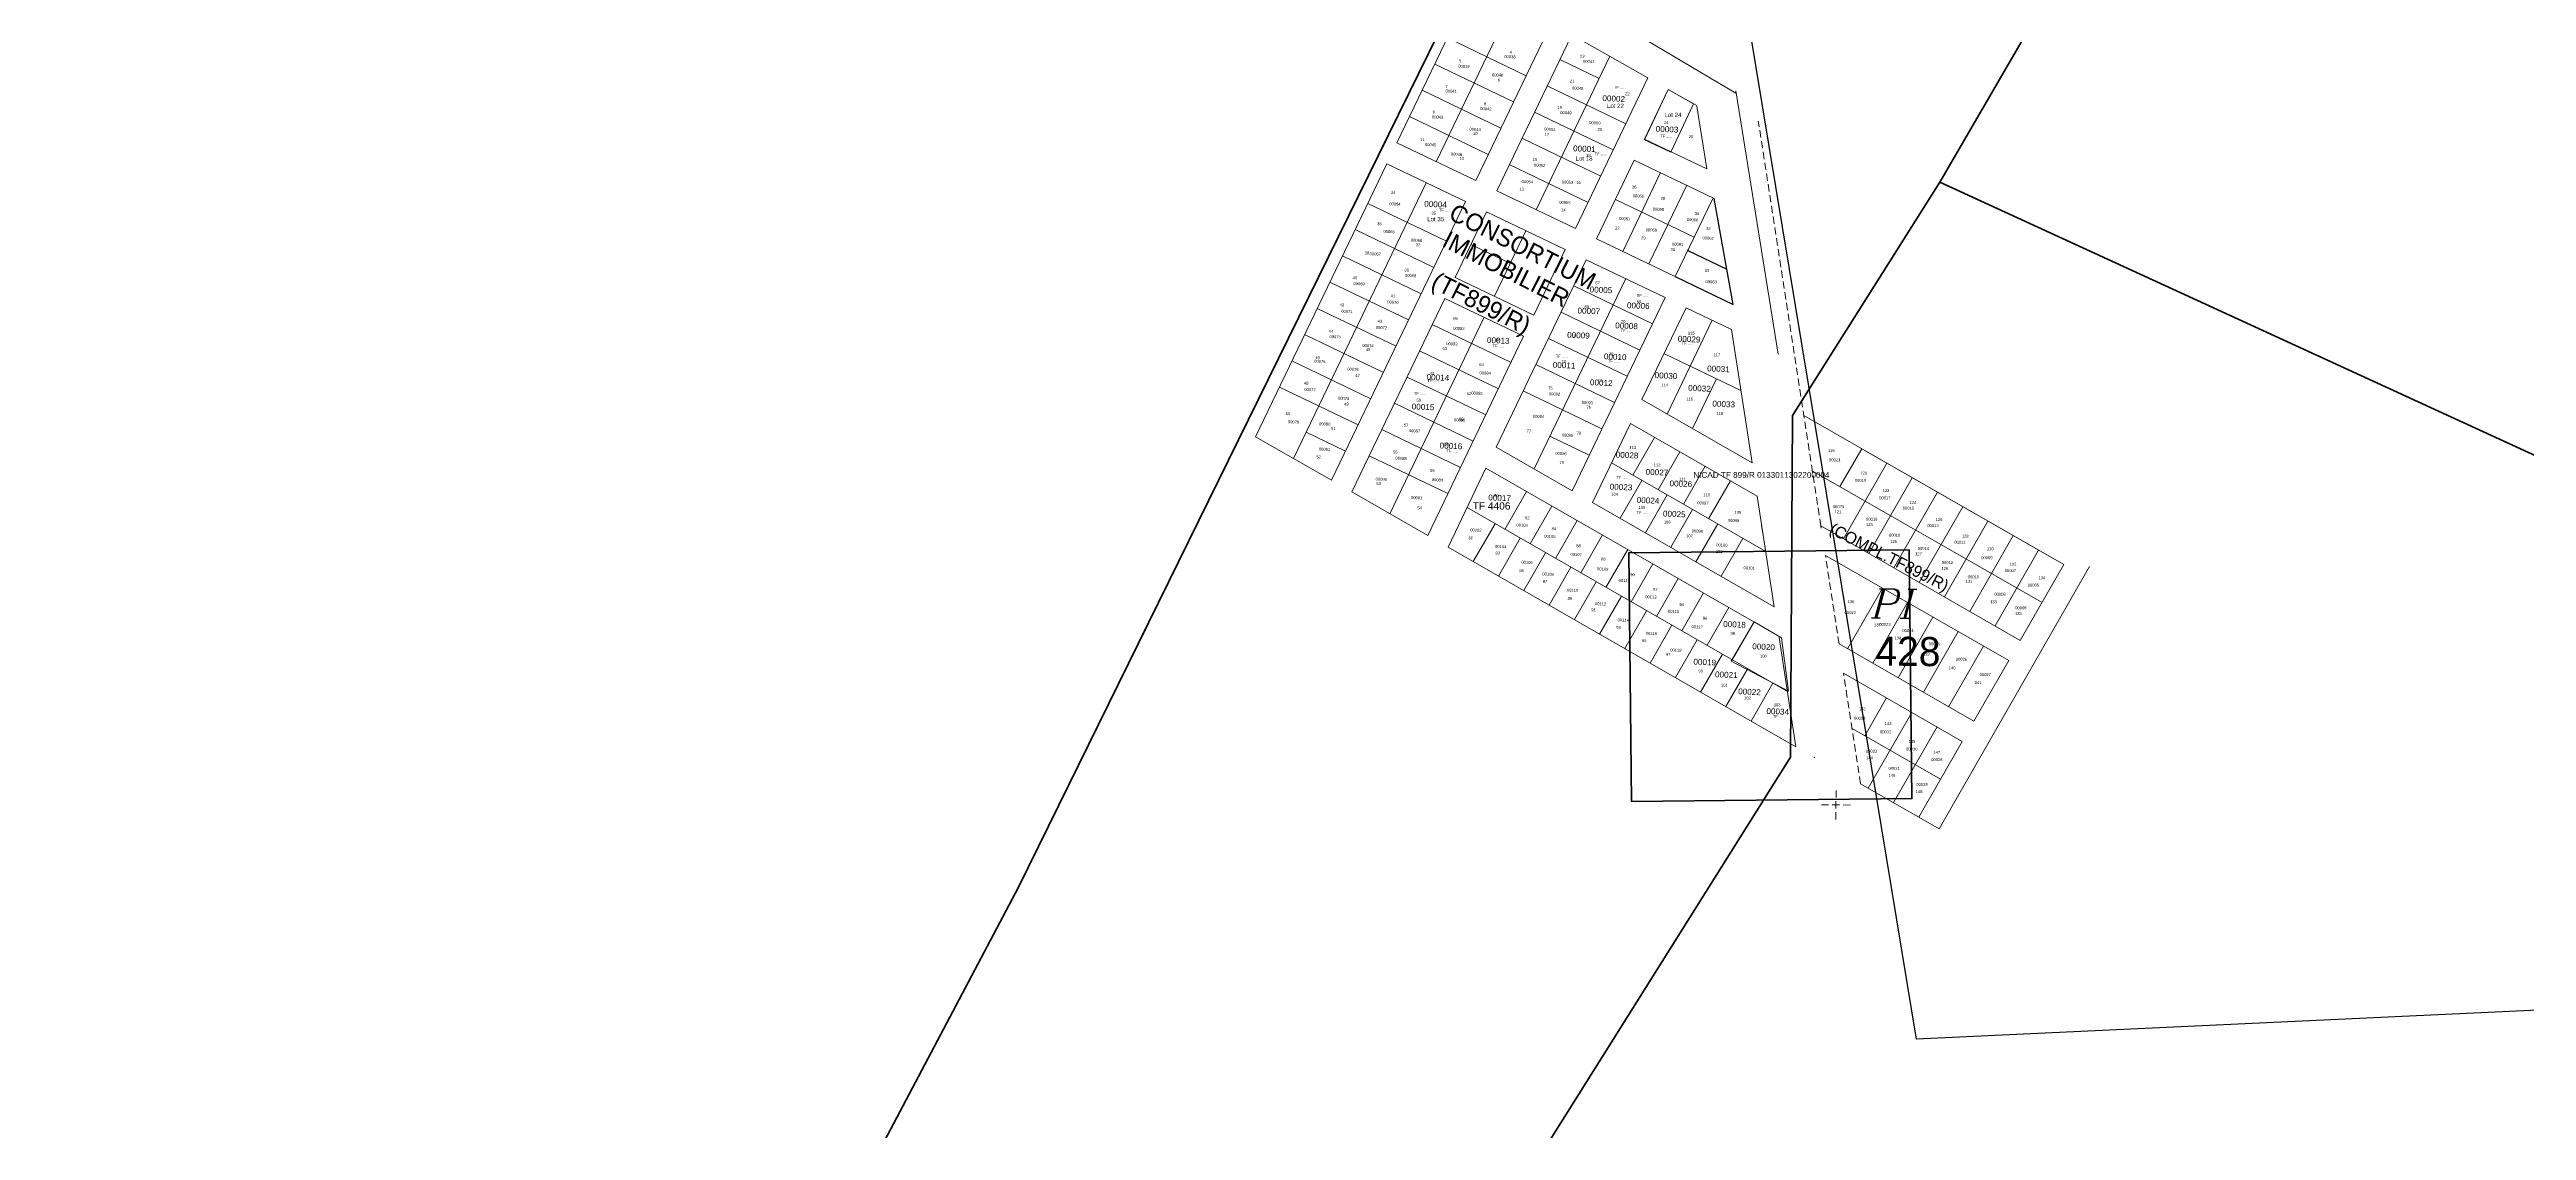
# Model space of a CAD drawing. Header units: metres. Extents: x 251686 to 255059, y 1627526 to 1631912.
# Drawn here: x 251802 to 252652, y 1629820 to 1630191 of the extents above; entities that cross this region are included whole.
import ezdxf
from ezdxf.enums import TextEntityAlignment as Align

# ---------------------------------------------------------------- set-up
doc = ezdxf.new("R2010")
doc.units = ezdxf.units.M
doc.header["$MEASUREMENT"] = 0
doc.linetypes.add('HIDDEN', pattern=[3.75, 2.5, -1.25])
for name, color, linetype, lineweight in [('17 Février 2020', 7, 'Continuous', 0), ('limites_communes_2025', 7, 'Continuous', 0), ('Numero_TF', 7, 'Continuous', 0), ('Numéro_TF', 7, 'Continuous', 0)]:
    doc.layers.add(name, color=color, linetype=linetype, lineweight=lineweight)
for name, color, linetype in [('A_revoir_niveau_0', 7, 'Continuous'), ('historique_numero_parcelle', 7, 'Continuous'), ('limites_parcelles', 7, 'Continuous'), ('limites_sections', 7, 'Continuous'), ('limites_tf', 7, 'Continuous'), ('numero_parcelle', 7, 'Continuous'), ('toponymie', 7, 'Continuous')]:
    doc.layers.add(name, color=color, linetype=linetype)
doc.styles.add('Style-Arial', font='arial.ttf')
doc.styles.add('Style-FANCY', font='times.ttf')
doc.styles.add('Style-ITALICS', font='ITALICS.shx')
doc.styles.add('Style-txt', font='txt.shx')
doc.styles.add('Style-WORKING', font='WORKING.shx')

msp = doc.modelspace()

# ---------------------------------------------------------------- linework, layer by layer
at = {"layer": '17 Février 2020', "color": 1, "linetype": 'Continuous', "lineweight": 13}
msp.add_3dface([(252386.814, 1629994.335), (252396.282, 1629988.887), (252398.683, 1629970.523), (252378.984, 1629980.808)], dxfattribs=at)
at = {"layer": 'A_revoir_niveau_0', "color": 30, "linetype": 'Continuous', "lineweight": 0}
for p, q in [((252380.518476, 1630175.942141), (252296.46883, 1630225.917835)), ((252395.148666, 1630086.306506), (252380.52688, 1630176.742097))]:
    msp.add_line(p, q, dxfattribs=at)
at = {"layer": 'A_revoir_niveau_0', "color": 7, "linetype": 'Continuous', "lineweight": 13}
for p, q in [((252264.222547, 1630158.901135), (252291.098803, 1630214.773015)), ((252277.739937, 1630152.398815), (252304.182705, 1630207.369535)), ((252291.257327, 1630145.896496), (252317.266607, 1630199.966056)), ((252281.562067, 1630194.947509), (252308.596847, 1630181.942869)), ((252298.466602, 1630142.428592), (252324.244688, 1630196.017534)), ((252311.983992, 1630135.926272), (252337.32859, 1630188.614054)), ((252324.244688, 1630196.017534), (252350.412492, 1630181.210575)), ((252277.227187, 1630185.935916), (252304.261967, 1630172.931276)), ((252320.141002, 1630187.486559), (252333.658392, 1630180.984239)), ((252325.501382, 1630129.423952), (252350.412492, 1630181.210575)), ((252272.892307, 1630176.924322), (252299.927087, 1630163.919682)), ((252315.806122, 1630178.474965), (252342.840902, 1630165.470325)), ((252349.183201, 1630160.200103), (252357.390574, 1630177.262053)), ((252357.390574, 1630177.262053), (252367.187677, 1630171.718397)), ((252367.221852, 1630171.497174), (252370.555229, 1630149.919437)), ((252268.557427, 1630167.912729), (252295.592207, 1630154.908089)), ((252311.471242, 1630169.463372), (252338.506022, 1630156.458732)), ((252264.222547, 1630158.901135), (252291.257327, 1630145.896496)), ((252307.136362, 1630160.451778), (252334.171142, 1630147.447138)), ((252349.183201, 1630160.200103), (252370.555229, 1630149.919437)), ((252215.670012, 1630057.967383), (252260.754643, 1630151.691861)), ((252260.754643, 1630151.691861), (252287.789423, 1630138.687221)), ((252302.801482, 1630151.440185), (252329.836262, 1630138.435545)), ((252332.710657, 1630125.956048), (252345.715297, 1630152.990828)), ((252341.72225, 1630121.621168), (252354.72689, 1630148.655948)), ((252345.715297, 1630152.990828), (252373.16461, 1630139.786783)), ((252228.714122, 1630050.481182), (252274.272033, 1630145.189541)), ((252241.758233, 1630042.994981), (252287.789423, 1630138.687221)), ((252281.245432, 1630125.083203), (252254.210652, 1630138.087842)), ((252298.466602, 1630142.428592), (252325.501382, 1630129.423952)), ((252339.212977, 1630139.473438), (252366.247757, 1630126.468798)), ((252350.733844, 1630117.286288), (252363.738484, 1630144.321068)), ((252359.745437, 1630112.951408), (252372.750077, 1630139.986188)), ((252276.910552, 1630116.071609), (252249.875772, 1630129.076249)), ((252284.161498, 1630112.690333), (252294.998698, 1630135.219317)), ((252294.998698, 1630135.219317), (252322.033478, 1630122.214677)), ((252303.175468, 1630117.414994), (252289.580098, 1630123.954825)), ((252297.678888, 1630106.188013), (252308.516088, 1630128.716997)), ((252311.196278, 1630099.685693), (252322.033478, 1630122.214677)), ((252332.710657, 1630125.956048), (252377.592358, 1630104.366438)), ((252364.080317, 1630121.963001), (252375.740482, 1630116.354069)), ((252272.575672, 1630107.060016), (252245.540892, 1630120.064656)), ((252284.161498, 1630112.690333), (252311.196278, 1630099.685693)), ((252298.276292, 1630054.371944), (252329.242753, 1630118.746773)), ((252311.320402, 1630046.885743), (252342.760143, 1630112.244453)), ((252329.242753, 1630118.746773), (252356.277533, 1630105.742133)), ((252268.240792, 1630098.048422), (252241.206012, 1630111.053062)), ((252248.715092, 1630039.002341), (252280.693594, 1630105.481059)), ((252280.693594, 1630105.481059), (252307.728374, 1630092.476419)), ((252324.364512, 1630039.399542), (252356.277533, 1630105.742133)), ((252324.907873, 1630109.73518), (252351.942653, 1630096.73054)), ((252263.905912, 1630089.036829), (252236.871132, 1630102.041469)), ((252261.759202, 1630031.51614), (252294.210984, 1630098.978739)), ((252276.358714, 1630096.469465), (252303.393494, 1630083.464825)), ((252320.572993, 1630100.723586), (252347.607773, 1630087.718946)), ((252348.314728, 1630070.733652), (252363.486808, 1630102.274229)), ((252357.010801, 1630065.742852), (252372.498401, 1630097.939349)), ((252363.486808, 1630102.274229), (252379.073859, 1630094.776332)), ((252259.571032, 1630080.025236), (252232.536252, 1630093.029875)), ((252272.023834, 1630087.457872), (252299.058614, 1630074.453232)), ((252274.803312, 1630024.029939), (252307.728374, 1630092.476419)), ((252316.238113, 1630091.711993), (252343.272893, 1630078.707353)), ((252382.314642, 1630073.797977), (252355.900768, 1630086.503941)), ((252379.073859, 1630094.776332), (252386.141754, 1630049.024183)), ((252255.236152, 1630071.013642), (252228.201372, 1630084.018282)), ((252267.688954, 1630078.446278), (252294.723734, 1630065.441638)), ((252311.903233, 1630082.700399), (252338.938013, 1630069.695759)), ((252365.706875, 1630060.752051), (252373.923955, 1630077.834181)), ((252250.901272, 1630062.002049), (252223.866492, 1630075.006689)), ((252263.354074, 1630069.434685), (252290.388854, 1630056.430045)), ((252307.568353, 1630073.688806), (252334.603133, 1630060.684166)), ((252386.141754, 1630049.024183), (252348.314728, 1630070.733652)), ((252331.321371, 1630035.406902), (252344.360414, 1630062.5132)), ((252387.919905, 1630037.513787), (252344.360414, 1630062.5132)), ((252493.153921, 1630014.014049), (252403.885004, 1630065.246753)), ((252241.758233, 1630042.994981), (252215.670061, 1630057.967354)), ((252246.566392, 1630052.990455), (252233.049002, 1630059.492775)), ((252259.019194, 1630060.423092), (252286.053974, 1630047.418452)), ((252324.364512, 1630039.399542), (252298.276292, 1630054.371944)), ((252316.750863, 1630058.174893), (252330.268253, 1630051.672573)), ((252352.679501, 1630057.738757), (252345.213052, 1630044.729063)), ((252361.352631, 1630052.761125), (252353.886182, 1630039.751431)), ((252416.302923, 1630040.825137), (252423.768886, 1630053.83511)), ((252489.748985, 1630015.968191), (252424.67723, 1630053.313799)), ((252254.684314, 1630051.411498), (252281.719094, 1630038.406858)), ((252281.760171, 1630020.037299), (252294.799214, 1630047.143597)), ((252395.346773, 1629989.43792), (252294.799214, 1630047.143597)), ((252390.851563, 1630018.536471), (252337.840892, 1630048.960051)), ((252370.02576, 1630047.783492), (252362.559311, 1630034.773798)), ((252485.687958, 1630001.004076), (252406.814668, 1630046.270582)), ((252417.508788, 1630022.835265), (252432.442015, 1630048.857478)), ((252426.182104, 1630017.857956), (252441.115145, 1630043.879845)), ((252274.803312, 1630024.029939), (252248.715092, 1630039.002341)), ((252308.755835, 1630039.133693), (252301.289386, 1630026.123999)), ((252393.783222, 1629999.559155), (252331.321371, 1630035.406902)), ((252348.328262, 1630042.9412), (252340.861813, 1630029.931506)), ((252357.001392, 1630037.963567), (252349.534943, 1630024.953873)), ((252378.698889, 1630042.80586), (252371.232441, 1630029.796165)), ((252387.919905, 1630037.513787), (252393.783222, 1629999.559155)), ((252434.855419, 1630012.880647), (252449.788274, 1630038.902212)), ((252398.278431, 1629970.460604), (252288.279692, 1630033.590448)), ((252297.899749, 1630028.06936), (252290.4333, 1630015.059666)), ((252317.428965, 1630034.156061), (252309.962516, 1630021.146367)), ((252326.102094, 1630029.178428), (252318.635645, 1630016.168734)), ((252365.674521, 1630032.985935), (252358.208072, 1630019.976241)), ((252374.347651, 1630028.008302), (252366.881202, 1630014.998608)), ((252389.370534, 1630027.498505), (252390.851563, 1630018.536471)), ((252409.735034, 1630027.299747), (252409.846471, 1630026.578388)), ((252478.221995, 1629987.994104), (252409.744332, 1630027.294411)), ((252443.528734, 1630007.903338), (252458.461404, 1630033.92458)), ((252452.202049, 1630002.92603), (252467.134533, 1630028.946947)), ((252401.211681, 1629951.482375), (252281.760171, 1630020.037299)), ((252306.572879, 1630023.091728), (252299.10643, 1630010.082033)), ((252334.775223, 1630024.200795), (252327.308775, 1630011.191101)), ((252343.448353, 1630019.223163), (252335.981904, 1630006.213469)), ((252383.02078, 1630023.03067), (252375.554331, 1630010.020975)), ((252460.875365, 1629997.948721), (252475.807663, 1630023.969315)), ((252469.54868, 1629992.971412), (252484.480792, 1630018.991682)), ((252315.246008, 1630018.114095), (252307.779559, 1630005.104401)), ((252323.919137, 1630013.136462), (252316.452689, 1630000.126768)), ((252352.121482, 1630014.24553), (252344.655033, 1630001.235836)), ((252474.240148, 1629981.055451), (252411.306819, 1630017.173786)), ((252450.332636, 1629923.321963), (252502.009116, 1630013.371915)), ((252478.221995, 1629987.994104), (252493.153921, 1630014.014049)), ((252332.592267, 1630008.15883), (252325.125818, 1629995.149136)), ((252341.265396, 1630003.181197), (252333.798947, 1629990.171503)), ((252360.794612, 1630009.267898), (252353.328163, 1629996.258204)), ((252369.467741, 1630004.290265), (252362.001292, 1629991.280571)), ((252418.934447, 1629985.137218), (252430.873572, 1630005.941995)), ((252349.938526, 1629998.203565), (252342.472077, 1629985.193871)), ((252358.611655, 1629993.225932), (252351.145206, 1629980.216238)), ((252378.140871, 1629999.312633), (252370.674422, 1629986.302938)), ((252386.814, 1629994.335), (252379.347551, 1629981.325306)), ((252427.607762, 1629980.159909), (252439.546887, 1630000.964686)), ((252436.281077, 1629975.1826), (252448.220202, 1629995.987377)), ((252367.284785, 1629988.2483), (252359.818336, 1629975.238605)), ((252395.409269, 1629989.033369), (252401.210089, 1629951.483288)), ((252462.301023, 1629960.250674), (252415.992153, 1629986.825696)), ((252444.954392, 1629970.205292), (252456.893518, 1629991.010069)), ((252453.627708, 1629965.227983), (252465.566833, 1629986.03276)), ((252375.957914, 1629983.270667), (252368.491465, 1629970.260973)), ((252384.631043, 1629978.293034), (252377.164594, 1629965.28334)), ((252458.319176, 1629953.312022), (252417.554594, 1629976.705373)), ((252462.301023, 1629960.250674), (252474.240148, 1629981.055451)), ((252393.304173, 1629973.315402), (252385.837724, 1629960.305708)), ((252424.833267, 1629955.233975), (252432.29923, 1629968.243948)), ((252426.040619, 1629937.246694), (252440.972545, 1629963.266639)), ((252450.853213, 1629940.302049), (252420.484171, 1629957.729768)), ((252434.713935, 1629932.269385), (252449.645861, 1629958.289331)), ((252443.38725, 1629927.292076), (252458.319176, 1629953.312022)), ((252450.332636, 1629923.321963), (252423.411105, 1629938.771277))]:
    msp.add_line(p, q, dxfattribs=at)
at = {"layer": 'A_revoir_niveau_0', "color": 7, "linetype": 'HIDDEN', "lineweight": 13}
for p, q in [((252409.744332, 1630027.294411), (252388.276696, 1630166.345697)), ((252415.992153, 1629986.825696), (252411.306819, 1630017.173786)), ((252423.413747, 1629938.754162), (252417.554594, 1629976.705373))]:
    msp.add_line(p, q, dxfattribs=at)
at = {"layer": 'A_revoir_niveau_0', "color": 30, "linetype": 'HIDDEN', "lineweight": 0}
for p, q in [((252414.889969, 1629926.497307), (252414.985019, 1629936.49686)), ((252409.920655, 1629931.538787), (252419.920208, 1629931.443737))]:
    msp.add_line(p, q, dxfattribs=at)
at = {"layer": 'A_revoir_niveau_0', "color": 7, "linetype": 'Continuous', "lineweight": 13}
msp.add_point((252407.553931, 1629947.85555), dxfattribs=at)
at = {"layer": 'limites_communes_2025', "color": 3, "lineweight": 80, "flags": 128}
msp.add_lwpolyline([(251886.3794, 1629062.4957), (251876.8544, 1629102.5801), (251829.6261, 1629166.874), (251801.6691, 1629193.1272), (251883.9356, 1629379.369), (252087.136, 1629813.948), (252134.3642, 1629903.2451), (252288.7489, 1630217.5707)], dxfattribs=at)
at = {"layer": 'limites_parcelles', "color": 7, "linetype": 'Continuous', "lineweight": 30}
for p, q in [((252379.652047, 1630103.375658, -0.000002), (252373.16461, 1630139.786783, -0.000002)), ((252364.080317, 1630121.963001, -0.000002), (252377.489568, 1630115.5127, -0.000002)), ((252359.745437, 1630112.951408, -0.000002), (252379.652047, 1630103.375658, -0.000002))]:
    msp.add_line(p, q, dxfattribs=at)
for p in [(252364.080317, 1630121.963001), (252364.080317, 1630121.963001, -0.000002)]:
    msp.add_point(p, dxfattribs=at)
at = {"layer": 'limites_parcelles', "color": 2, "linetype": 'Continuous', "lineweight": 40}
msp.add_3dface([(252440.110891, 1630019.053966), (252343.830821, 1630018.042494), (252344.727646, 1629932.675502), (252441.007716, 1629933.686975)], dxfattribs=at)
at = {"layer": 'limites_sections', "color": 112, "linetype": 'Continuous', "lineweight": 40, "flags": 128}
for points in [[(253271.082561, 1630189.80614), (253278.664905, 1630062.128606), (253370.894891, 1630071.745612), (253349.874626, 1629905.007271), (253292.368569, 1629875.259507), (253264.420561, 1629860.905626), (253283.218148, 1629825.843437), (253276.081556, 1629797.159611), (253264.682639, 1629775.428157), (253237.804257, 1629775.925126), (253235.595435, 1629794.865847), (253170.148154, 1629824.108553), (253140.065621, 1629837.233099), (253052.3, 1629847.28), (252785.968318, 1629991.31478), (252450.61003, 1630145.344805), (252531.297233, 1630284.326266), (252789.440449, 1630429.782946), (252981.389636, 1630375.006406), (253177.316609, 1630501.61916), (253238.792095, 1630544.179111), (253271.082561, 1630189.80614)], [(252399.356616, 1629947.880348), (252399.972203, 1630065.215659), (252450.61003, 1630145.344805), (252785.968318, 1629991.31478), (253052.295758, 1629847.292297), (253000.111276, 1629763.48946), (252919.318325, 1629642.675214), (252916.992415, 1629556.866458), (252794.477866, 1629392.616183), (252770.730849, 1629406.43238), (252527.008235, 1629543.961569), (252247.281979, 1629705.6787), (252399.356616, 1629947.880348)]]:
    msp.add_lwpolyline(points, close=True, dxfattribs=at)
at = {"layer": 'limites_tf', "color": 5, "linetype": 'Continuous', "lineweight": 30, "flags": 128}
msp.add_lwpolyline([(252410.039695, 1630048.286543), (252358.306106, 1630362.229548), (252398.2866, 1630445.3774), (252401.490278, 1630452.27289), (252938.410442, 1630558.674201), (253024.849142, 1629955.522887), (252896.316732, 1629872.198515), (252442.549994, 1629851.094143), (252410.039695, 1630048.286543)], close=True, dxfattribs=at)
at = {"layer": 'limites_tf', "color": 1, "linetype": 'Continuous', "lineweight": 0}
msp.add_3dface([(252357.390574, 1630177.262053), (252366.083006, 1630172.261391), (252358.244489, 1630155.66891), (252349.199486, 1630159.940809)], dxfattribs=at)

# ---------------------------------------------------------------- texts
at = {"layer": 'historique_numero_parcelle', "color": 7, "style": 'Style-Arial'}
msp.add_text('NICAD TF 899/R 0133011302200004', height=2, rotation=0.0028, dxfattribs=at).set_placement((252365.97745, 1630045.831166), align=Align.TOP_LEFT)
at = {"layer": 'numero_parcelle', "color": 5, "linetype": 'Continuous', "lineweight": 0, "style": 'Style-Arial'}
for s, height, p in [('00038', 1, (252301.069525, 1630189.054858)), ('00039', 1, (252285.296068, 1630185.720695)), ('00040', 1, (252296.86457, 1630182.740932)), ('00047', 1, (252328.135582, 1630187.421606)), ('00041', 1, (252280.951874, 1630177.249977)), ('00048', 1, (252324.375026, 1630178.228117)), ('00002', 2, (252334.808961, 1630175.24917)), ('00043', 1, (252276.253073, 1630168.316335)), ('00044', 1, (252289.149241, 1630164.097669)), ('00042', 1, (252292.837605, 1630171.175328)), ('00051', 1, (252314.800507, 1630164.12922)), ('00049', 1, (252320.322777, 1630169.80433)), ('00050', 1, (252330.24566, 1630166.333541)), ('00003', 2, (252353.117903, 1630164.711472)), ('00045', 1, (252273.88012, 1630158.833277)), ('00046', 1, (252282.763879, 1630155.531733)), ('00001', 2, (252324.745727, 1630158.014415)), ('00054', 1, (252307.050111, 1630146.111302)), ('00052', 1, (252311.27278, 1630151.733401)), ('00053', 1, (252320.838452, 1630145.966449)), ('00064', 1, (252261.632021, 1630138.490041)), ('00004', 2, (252273.629095, 1630138.957435)), ('00055', 1, (252319.9656, 1630138.975874)), ('00056', 1, (252345.187219, 1630141.210556)), ('00065', 1, (252259.608772, 1630129.00331)), ('00057', 1, (252340.514784, 1630133.399513)), ('00059', 1, (252349.654847, 1630129.526546)), ('00058', 1, (252352.07584, 1630136.646685)), ('00060', 1, (252363.769047, 1630133.053135)), ('00067', 1, (252254.864555, 1630121.2951)), ('00066', 1, (252269.020152, 1630125.987878)), ('00061', 1, (252358.682191, 1630124.633967)), ('00062', 1, (252369.16386, 1630126.73539)), ('00068', 1, (252267.027614, 1630113.87592)), ('00069', 1, (252249.336298, 1630111.086885)), ('00070', 1, (252260.927545, 1630104.723674)), ('00005', 2, (252330.428358, 1630109.562702)), ('00006', 2, (252343.252561, 1630104.114278)), ('00063', 1, (252370.175823, 1630111.75327)), ('00071', 1, (252245.155926, 1630101.564485)), ('00072', 1, (252256.988888, 1630096.015371)), ('00082', 1, (252283.58436, 1630095.710452)), ('00007', 2, (252326.266222, 1630102.299866)), ('00008', 2, (252339.210627, 1630097.2017)), ('00073', 1, (252241.100701, 1630092.857406)), ('00074', 1, (252252.37717, 1630089.822381)), ('00083', 1, (252281.182668, 1630090.427543)), ('00013', 2, (252295.185702, 1630092.183145)), ('00009', 2, (252322.698396, 1630093.96751)), ('00009', 2, (252322.698722, 1630093.967378)), ('00010', 2, (252335.328775, 1630086.564558)), ('00029', 2, (252360.689204, 1630092.63571)), ('00075', 1, (252235.823962, 1630084.396485)), ('00076', 1, (252247.220675, 1630081.710184)), ('00014', 2, (252274.443877, 1630079.46935)), ('00084', 1, (252292.604328, 1630080.405831)), ('00011', 2, (252317.767071, 1630083.666541)), ('00030', 2, (252352.761118, 1630080.097824)), ('00031', 2, (252370.763787, 1630082.419981)), ('00077', 1, (252232.457729, 1630074.690538)), ('00078', 1, (252244.026231, 1630071.710776)), ('00015', 2, (252269.361195, 1630069.365537)), ('00085', 1, (252289.777491, 1630073.494115)), ('00092', 1, (252316.39853, 1630073.195307)), ('00093', 1, (252327.690182, 1630070.218453)), ('00012', 2, (252330.533899, 1630077.659043)), ('00032', 2, (252364.243288, 1630075.720377)), ('00033', 2, (252372.568342, 1630070.347573)), ('00079', 1, (252226.803712, 1630063.608676)), ('00080', 1, (252237.52185, 1630062.912765)), ('00086', 1, (252283.850739, 1630064.280674)), ('00094', 1, (252310.911191, 1630065.494904)), ('00081', 1, (252237.430553, 1630054.222374)), ('00087', 1, (252268.321776, 1630060.551249)), ('00016', 2, (252278.953626, 1630055.944951)), ('00096', 1, (252318.632004, 1630052.755922)), ('00095', 1, (252320.840424, 1630059.061657)), ('00028', 2, (252339.395365, 1630052.822358)), ('00090', 1, (252256.926243, 1630043.929909)), ('00088', 1, (252263.734182, 1630051.10604)), ('00027', 2, (252349.651851, 1630046.911598)), ('00091', 1, (252269.100484, 1630037.575156)), ('00089', 1, (252276.203692, 1630043.72739)), ('00017', 2, (252295.641528, 1630038.1089)), ('00023', 2, (252337.314609, 1630041.830973)), ('00024', 2, (252346.58483, 1630037.250008)), ('00026', 2, (252357.862449, 1630042.962216)), ('00097', 1, (252367.366701, 1630035.783601)), ('00103', 1, (252305.265618, 1630028.167557)), ('00025', 2, (252355.605829, 1630032.578192)), ('00099', 1, (252377.810208, 1630029.75327)), ('00102', 1, (252289.436769, 1630026.496415)), ('00104', 1, (252297.945548, 1630020.792647)), ('00105', 1, (252314.81367, 1630024.290305)), ('00098', 1, (252365.428886, 1630026.106396)), ('00100', 1, (252373.84532, 1630021.322315)), ('00106', 1, (252306.96753, 1630015.389727)), ('00108', 1, (252314.167504, 1630011.332983)), ('00107', 1, (252323.827073, 1630018.070838)), ('00109', 1, (252332.955342, 1630013.075119)), ('00101', 1, (252383.249555, 1630013.465469)), ('00110', 1, (252322.576432, 1630005.834423)), ('00111', 1, (252340.360382, 1630009.1183)), ('00113', 1, (252349.482217, 1630003.510172)), ('00112', 1, (252332.217902, 1630001.139552)), ('00114', 1, (252340.013774, 1629995.545354)), ('00115', 1, (252357.284523, 1629998.528383)), ('00117', 1, (252365.389603, 1629993.237175)), ('00018', 2, (252376.278888, 1629994.659834)), ('00116', 1, (252349.656317, 1629990.952551)), ('00118', 1, (252358.0631, 1629985.249855)), ('00020', 2, (252386.267885, 1629986.975087)), ('00019', 2, (252366.057009, 1629981.71367)), ('00021', 2, (252373.480567, 1629977.371719)), ('00022', 2, (252381.428055, 1629971.494633)), ('00034', 2, (252391.118839, 1629964.759975))]:
    msp.add_text(s, height=height, rotation=357.4981, dxfattribs=at).set_placement(p, align=Align.TOP_LEFT)
at = {"layer": 'numero_parcelle', "color": 5, "char_height": 1, "attachment_point": 1, "rotation": 0.002807493, "line_spacing_factor": 0.6, "style": 'Style-txt'}
for s, insert in [('\\fArial|b0|i0|c00|p39;00021', (252412.577413, 1630050.486647)), ('\\fArial|b0|i0|c00|p39;00019', (252421.410838, 1630043.454656)), ('\\fArial|b0|i0|c00|p39;00017', (252429.761754, 1630037.443933)), ('\\fArial|b0|i0|c00|p39;00020', (252413.830285, 1630034.417531)), ('\\fArial|b0|i0|c00|p39;00018', (252425.274645, 1630030.116366)), ('\\fArial|b0|i0|c00|p39;00015', (252437.881597, 1630033.899403)), ('\\fArial|b0|i0|c00|p39;00013', (252446.291144, 1630027.946133)), ('\\fArial|b0|i0|c00|p39;00016', (252433.142273, 1630024.658224)), ('\\fArial|b0|i0|c00|p39;00014', (252443.017, 1630020.083207)), ('\\fArial|b0|i0|c00|p39;00011', (252455.573456, 1630022.215968)), ('\\fArial|b0|i0|c00|p39;00012', (252451.264072, 1630015.234946)), ('\\fArial|b0|i0|c00|p39;00010', (252460.148771, 1630010.321918)), ('\\fArial|b0|i0|c00|p39;00009', (252464.802015, 1630016.892848)), ('\\fArial|b0|i0|c00|p39;00007', (252472.879292, 1630012.45285)), ('\\fArial|b0|i0|c00|p39;00008', (252469.3126, 1630004.360723)), ('\\fArial|b0|i0|c00|p39;00005', (252480.773343, 1630007.487058)), ('\\fArial|b0|i0|c00|p39;00022', (252417.903375, 1629998.020199)), ('\\fArial|b0|i0|c00|p39;00023', (252429.818356, 1629993.982657)), ('\\fArial|b0|i0|c00|p39;00006', (252476.459091, 1629999.69823)), ('\\fArial|b0|i0|c00|p39;00024', (252437.716956, 1629991.867279)), ('\\fArial|b0|i0|c00|p39;00025', (252446.808391, 1629987.30049)), ('\\fArial|b0|i0|c00|p39;00026', (252456.09543, 1629982.020307)), ('\\fArial|b0|i0|c00|p39;00027', (252464.265553, 1629976.751858)), ('\\fArial|b0|i0|c00|p39;00034', (252421.152805, 1629961.758545)), ('\\fArial|b0|i0|c00|p39;00033', (252425.197368, 1629950.436239)), ('\\fArial|b0|i0|c00|p39;00032', (252430.040097, 1629957.092281)), ('\\fArial|b0|i0|c00|p39;00030', (252439.016118, 1629951.205645)), ('\\fArial|b0|i0|c00|p39;00031', (252432.954935, 1629944.562404)), ('\\fArial|b0|i0|c00|p39;00028', (252447.609471, 1629947.558669)), ('\\fArial|b0|i0|c00|p39;00029', (252442.543385, 1629938.974194))]:
    msp.add_mtext(s, dxfattribs=dict(at, insert=insert))
at = {"layer": 'numero_tf', "color": 4, "linetype": 'Continuous', "lineweight": 0, "style": 'Style-Arial'}
msp.add_text('TF 4406', height=2.5, rotation=359.7981, dxfattribs=at).set_placement((252290.211827, 1630035.462557), align=Align.TOP_LEFT)
at = {"layer": 'Numéro_TF', "color": 1, "linetype": 'Continuous', "lineweight": 0, "style": 'Style-Arial'}
for s, height, p in [('Lot 22', 1.5, (252336.343402, 1630172.368907)), ('TF .....', 1, (252338.700172, 1630178.466394)), ('Lot 24', 1.5, (252356.045003, 1630169.244134)), ('TF .....', 1, (252332.114035, 1630155.628202)), ('TF .....', 1, (252354.612888, 1630161.72429)), ('Lot 18', 1.5, (252325.54911, 1630154.278695)), ('Lot 35', 1.5, (252274.623259, 1630133.462011)), ('TF .....', 1, (252278.633647, 1630136.347943)), ('TF .....', 1, (252346.5542, 1630106.935896)), ('TF .....', 1, (252341.040314, 1630094.890039)), ('TF .....', 1, (252297.078994, 1630089.643958)), ('TF .....', 1, (252361.988134, 1630090.592537)), ('TF .....', 1, (252318.815287, 1630086.106371)), ('TF .....', 1, (252336.666335, 1630084.46593)), ('TF .....', 1, (252270.028929, 1630073.249257)), ('TF .....', 1, (252274.693746, 1630077.758598)), ('TF .....', 1, (252281.282733, 1630053.567192)), ('TF .....', 1, (252339.613045, 1630044.433418)), ('TF .....', 1, (252346.431498, 1630032.369766)), ('TF .....', 1, (252393.298518, 1629962.364471))]:
    msp.add_text(s, height=height, rotation=359.7981, dxfattribs=at).set_placement(p, align=Align.TOP_LEFT)
at = {"layer": 'toponymie', "color": 7, "linetype": 'Continuous', "lineweight": 13, "style": 'Style-WORKING'}
for s, height, p in [('CONSORTIUM', 5.999994, (252281.573188, 1630132.931163)), ('IMMOBILIER', 5.999994, (252279.307131, 1630123.579014)), ('(TF899/R)', 5.999994, (252275.50959, 1630109.37731)), ('(COMPL.TF899/R)', 4.000002, (252412.29516, 1630024.958998))]:
    msp.add_text(s, height=height, rotation=333.134553, dxfattribs=at).set_placement(p)
at = {"layer": 'toponymie', "color": 7, "linetype": 'Continuous', "lineweight": 13, "style": 'Style-ITALICS'}
msp.add_text('PI ', height=10.000002, rotation=359.3981, dxfattribs=at).set_placement((252438.353597, 1630000.574911), align=Align.MIDDLE_CENTER)
at = {"layer": 'toponymie', "color": 4, "linetype": 'Continuous', "char_height": 1, "attachment_point": 5, "rotation": 359.398096873, "line_spacing_factor": 0.6, "style": 'Style-FANCY'}
for s, insert in [('\\FFANCY;4', (252303.309896, 1630190.026204)), ('\\FFANCY;23', (252327.858142, 1630188.613237)), ('\\FFANCY;5', (252285.926326, 1630187.073625)), ('\\FFANCY;6', (252299.234483, 1630180.498401)), ('\\FFANCY;21', (252324.396353, 1630180.069052)), ('\\FFANCY;7', (252281.215921, 1630178.212536)), ('\\FFANCY;8', (252294.511012, 1630172.297492)), ('\\FFANCY;19', (252320.084909, 1630171.038761)), ('\\FFANCY;22', (252343.368837, 1630175.74447)), ('\\FFANCY;9', (252276.85702, 1630169.512765)), ('\\FFANCY;20', (252333.85034, 1630163.468669)), ('\\FFANCY;24', (252356.669945, 1630165.869107)), ('\\FFANCY;11', (252273.052043, 1630159.982121)), ('\\FFANCY;10', (252291.112811, 1630162.102532)), ('\\FFANCY;17', (252315.679077, 1630161.67944)), ('\\FFANCY;18', (252329.95135, 1630154.599055)), ('\\FFANCY;25', (252365.156128, 1630160.994647)), ('\\FFANCY;12', (252286.560759, 1630153.5698)), ('\\FFANCY;15', (252311.631682, 1630153.141407)), ('\\FFANCY;34', (252262.936173, 1630141.772213)), ('\\FFANCY;13', (252307.082296, 1630142.958541)), ('\\FFANCY;16', (252326.574831, 1630145.228921)), ('\\FFANCY;26', (252345.700743, 1630143.707908)), ('\\FFANCY;28', (252355.534032, 1630139.80936)), ('\\FFANCY;36', (252258.189084, 1630131.096392)), ('\\FFANCY;35', (252276.841058, 1630134.695688)), ('\\FFANCY;14', (252321.382186, 1630135.877866)), ('\\FFANCY;27', (252339.925557, 1630129.577665)), ('\\FFANCY;30', (252367.207196, 1630134.571397)), ('\\FFANCY;32', (252371.160602, 1630129.488912)), ('\\FFANCY;38', (252253.941204, 1630121.075369)), ('\\FFANCY;37', (252271.450309, 1630123.861618)), ('\\FFANCY;29', (252348.814728, 1630126.184067)), ('\\FFANCY;31', (252358.933848, 1630122.282515)), ('\\FFANCY;40', (252249.77654, 1630112.538568)), ('\\FFANCY;39', (252267.586066, 1630115.15665)), ('\\FFANCY;33', (252370.640152, 1630115.064077)), ('\\FFANCY;42', (252245.380707, 1630103.179142)), ('\\FFANCY;41', (252262.839339, 1630106.295943)), ('\\FFANCY;67', (252333.101609, 1630110.778367)), ('\\FFANCY;68', (252347.380815, 1630104.357952)), ('\\FFANCY;43', (252258.369492, 1630097.597337)), ('\\FFANCY;65', (252284.326803, 1630098.584953)), ('\\FFANCY;69', (252329.407451, 1630102.566644)), ('\\FFANCY;70', (252341.877433, 1630097.547481)), ('\\FFANCY;44', (252241.540615, 1630094.143899)), ('\\FFANCY;45', (252254.299964, 1630087.904462)), ('\\FFANCY;63', (252280.646975, 1630088.204368)), ('\\FFANCY;66', (252298.94538, 1630091.170909)), ('\\FFANCY;71', (252324.77586, 1630092.549653)), ('\\FFANCY;72', (252337.791653, 1630086.307521)), ('\\FFANCY;115', (252365.235533, 1630093.525846)), ('\\FFANCY;117', (252374.062252, 1630086.09149)), ('\\FFANCY;46', (252236.968634, 1630085.080144)), ('\\FFANCY;47', (252250.73665, 1630078.995121)), ('\\FFANCY;61', (252276.502087, 1630079.667359)), ('\\FFANCY;64', (252293.243684, 1630082.697401)), ('\\FFANCY;73', (252321.460214, 1630083.838921)), ('\\FFANCY;48', (252233.0877, 1630076.351778)), ('\\FFANCY;49', (252246.883829, 1630069.134958)), ('\\FFANCY;59', (252271.717266, 1630070.47703)), ('\\FFANCY;62', (252288.945375, 1630072.747627)), ('\\FFANCY;75', (252316.901229, 1630074.64622)), ('\\FFANCY;74', (252333.786674, 1630077.274011)), ('\\FFANCY;114', (252356.181259, 1630075.718659)), ('\\FFANCY;116', (252364.687441, 1630070.843988)), ('\\FFANCY;50', (252226.794818, 1630065.857207)), ('\\FFANCY;51', (252242.390645, 1630060.790192)), ('\\FFANCY;57', (252267.367211, 1630061.942177)), ('\\FFANCY;60', (252286.319306, 1630064.006078)), ('\\FFANCY;76', (252330.0445, 1630068.072728)), ('\\FFANCY;118', (252375.004987, 1630065.950289)), ('\\FFANCY;55', (252263.688775, 1630052.645933)), ('\\FFANCY;58', (252281.244495, 1630055.384547)), ('\\FFANCY;77', (252309.49025, 1630059.873119)), ('\\FFANCY;78', (252326.633183, 1630059.197992)), ('\\FFANCY;113', (252345.209685, 1630054.283532)), ('\\FFANCY;119', (252413.3134, 1630053.172041)), ('\\FFANCY;52', (252237.371443, 1630051.036575)), ('\\FFANCY;56', (252276.364162, 1630046.383805)), ('\\FFANCY;79', (252320.774709, 1630049.028878)), ('\\FFANCY;112', (252353.536467, 1630048.255671)), ('\\FFANCY;111', (252362.171213, 1630043.37965)), ('\\FFANCY;120', (252424.438924, 1630045.464672)), ('\\FFANCY;53', (252257.931639, 1630041.862859)), ('\\FFANCY;80', (252298.374474, 1630037.779464)), ('\\FFANCY;104', (252338.989672, 1630038.177833)), ('\\FFANCY;110', (252370.588866, 1630038.010878)), ('\\FFANCY;122', (252432.116162, 1630039.443636)), ('\\FFANCY;124', (252441.355788, 1630035.386313)), ('\\FFANCY;54', (252272.006162, 1630033.511613)), ('\\FFANCY;82', (252309.002325, 1630030.077324)), ('\\FFANCY;84', (252318.080532, 1630026.351718)), ('\\FFANCY;105', (252348.303751, 1630033.624697)), ('\\FFANCY;106', (252357.010703, 1630028.582907)), ('\\FFANCY;109', (252381.287063, 1630031.958105)), ('\\FFANCY;121', (252415.660518, 1630032.191032)), ('\\FFANCY;123', (252426.406973, 1630027.787859)), ('\\FFANCY;126', (252450.346228, 1630029.516492)), ('\\FFANCY;81', (252289.582202, 1630023.185885)), ('\\FFANCY;83', (252298.836017, 1630017.973339)), ('\\FFANCY;86', (252326.576314, 1630020.487093)), ('\\FFANCY;107', (252364.691808, 1630023.881915)), ('\\FFANCY;108', (252374.859267, 1630018.49476)), ('\\FFANCY;125', (252434.745488, 1630021.924886)), ('\\FFANCY;128', (252459.33602, 1630023.811688)), ('\\FFANCY;130', (252467.885019, 1630019.431599)), ('\\FFANCY;85', (252307.007913, 1630011.947106)), ('\\FFANCY;88', (252335.083582, 1630015.942433)), ('\\FFANCY;90', (252345.076156, 1630010.557115)), ('\\FFANCY;127', (252443.276221, 1630017.71)), ('\\FFANCY;129', (252452.312945, 1630012.664745)), ('\\FFANCY;132', (252475.735809, 1630014.233793)), ('\\FFANCY;134', (252485.628046, 1630009.509572)), ('\\FFANCY;87', (252315.049189, 1630008.232394)), ('\\FFANCY;89', (252323.582588, 1630002.367374)), ('\\FFANCY;92', (252352.928679, 1630005.524301)), ('\\FFANCY;136', (252420.057127, 1630001.287854)), ('\\FFANCY;131', (252460.61312, 1630008.287271)), ('\\FFANCY;133', (252469.023439, 1630001.26847)), ('\\FFANCY;91', (252331.693078, 1629998.486924)), ('\\FFANCY;93', (252340.278684, 1629992.456345)), ('\\FFANCY;94', (252361.991287, 1630000.313764)), ('\\FFANCY;96', (252370.004544, 1629995.609283)), ('\\FFANCY;137', (252429.188232, 1629993.337421)), ('\\FFANCY;135', (252477.545906, 1629997.218681)), ('\\FFANCY;95', (252349.125723, 1629987.908115)), ('\\FFANCY;98', (252379.494194, 1629990.394259)), ('\\FFANCY;138', (252436.231526, 1629988.80814)), ('\\FFANCY;97', (252357.321484, 1629983.201716)), ('\\FFANCY;99', (252368.494791, 1629977.473973)), ('\\FFANCY;100', (252390.001467, 1629982.583353)), ('\\FFANCY;139', (252445.922592, 1629983.260979)), ('\\FFANCY;140', (252454.805515, 1629978.547362)), ('\\FFANCY;101', (252376.621864, 1629972.603286)), ('\\FFANCY;102', (252384.54526, 1629968.22977)), ('\\FFANCY;141', (252463.7583, 1629973.502989)), ('\\FFANCY;103', (252394.759556, 1629965.881776)), ('\\FFANCY;142', (252423.975939, 1629964.515317)), ('\\FFANCY;143', (252432.847776, 1629959.471795)), ('\\FFANCY;145', (252441.017938, 1629953.280569)), ('\\FFANCY;144', (252426.48493, 1629947.657874)), ('\\FFANCY;146', (252434.154549, 1629941.636918)), ('\\FFANCY;147', (252449.553872, 1629949.560661)), ('\\FFANCY;148', (252443.475846, 1629936.093641))]:
    msp.add_mtext(s, dxfattribs=dict(at, insert=insert))
at = {"layer": 'toponymie', "color": 7, "linetype": 'Continuous', "lineweight": 13, "insert": (252439.660708, 1629984.172608), "char_height": 10.000002, "attachment_point": 5, "rotation": 359.398096873, "line_spacing_factor": 0.6, "style": 'Style-FANCY'}
msp.add_mtext('\\FFANCY;428', dxfattribs=at)

doc.saveas('drawing.dxf')
